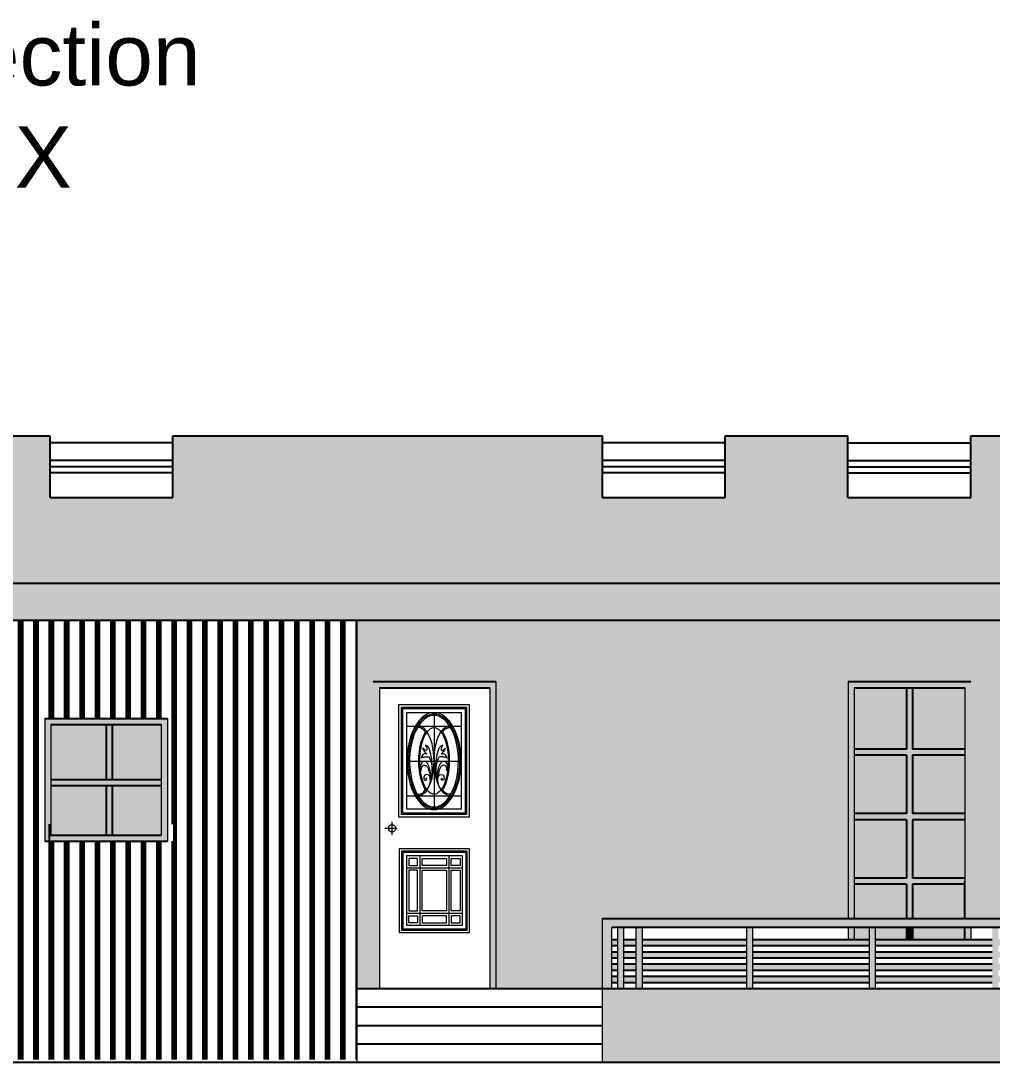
# Model space of a CAD drawing. Header units: inches. Extents: x -59 to 212, y 9 to 737.
# Drawn here: x 81.91 to 113.61, y 406.93 to 440.91 of the extents above; entities that cross this region are included whole.
import ezdxf

# ---------------------------------------------------------------- set-up
doc = ezdxf.new("R2010")
doc.units = ezdxf.units.IN
doc.header["$MEASUREMENT"] = 0
doc.layers.add('DOOR', color=32, linetype='Continuous', lineweight=15)
doc.styles.get("Standard").update_dxf_attribs({"font": 'arial.ttf'})

msp = doc.modelspace()

# ---------------------------------------------------------------- hatches: boundary and pattern name
at = {"true_color": 0xffeddb}
h = msp.add_hatch(color=7, dxfattribs=at)
h.dxf.hatch_style = 1
h.paths.add_polyline_path([(109.11295, 411.6218), (109.11295, 419.15316), (112.71839, 419.15316), (112.71839, 411.6218), (114.91621, 411.6218), (114.91621, 421.35649), (92.88296, 421.35649), (92.88296, 409.33835), (93.6122, 409.33835), (93.6122, 419.15316), (97.21764, 419.15316), (97.21764, 409.33835), (100.89505, 409.33835), (100.89505, 411.6218)])
h.paths.add_polyline_path([(114.91621, 422.5583), (114.91621, 427.36555), (112.91318, 427.36555), (112.91318, 425.36253), (108.90714, 425.36253), (108.90714, 427.36555), (104.90109, 427.36555), (104.90109, 425.36253), (100.89505, 425.36253), (100.89505, 427.36555), (86.87389, 427.36555), (86.87389, 425.36253), (82.86785, 425.36253), (82.86785, 427.36555), (80.86483, 427.36555), (80.86483, 425.36253), (76.85878, 425.36253), (76.85878, 427.36555), (75.65697, 427.36555), (75.65697, 422.5583)])
at = {"true_color": 0x636466}
h = msp.add_hatch(color=251, dxfattribs=at)
h.dxf.hatch_style = 1
h.paths.add_polyline_path([(75.65697, 422.5583), (75.65697, 421.35649), (114.91621, 421.35649), (114.91621, 422.5583)])
h = msp.add_hatch(dxfattribs=at)
h.set_pattern_fill('PLAST', color=251, scale=2.003022, angle=90)
h.set_pattern_definition([(90, (-453.83513, 335.58735), (-0.50075558, 3e-17), []), (90, (-453.89773, 335.58735), (-0.50075558, 3e-17), []), (90, (-453.9603, 335.58735), (-0.50075558, 3e-17), [])])
h.paths.add_polyline_path([(92.88296, 421.35649), (75.65697, 421.35649), (75.65697, 407.01944), (92.88296, 407.01944)])
h.paths.add_polyline_path([(86.88237, 414.14561), (82.87632, 414.14561), (82.68787, 418.15165), (86.69392, 418.15165)], flags=16)
h = msp.add_hatch(color=34)
h.dxf.hatch_style = 1
h.paths.add_polyline_path([(109.11295, 419.15316), (112.71839, 419.15316), (112.71839, 411.6218), (112.9187, 411.6218), (112.9187, 419.35346), (108.91265, 419.35346), (108.91265, 411.6218), (109.11295, 411.6218)])
h.paths.add_polyline_path([(112.9187, 411.34137), (112.71839, 411.34137), (112.71839, 410.94077), (112.9187, 410.94077)])
h.paths.add_polyline_path([(109.11295, 411.34137), (108.91265, 411.34137), (108.91265, 410.94077), (109.11295, 410.94077)])
h.paths.add_polyline_path([(86.69392, 418.15165), (82.68787, 418.15165), (82.68787, 414.14561), (86.69392, 414.14561)])
h.paths.add_polyline_path([(86.49362, 417.95135), (86.49362, 414.34591), (82.88818, 414.34591), (82.88818, 417.95135)], flags=16)
h.paths.add_polyline_path([(97.41794, 419.35346), (93.4119, 419.35346), (93.4119, 409.33835), (93.6122, 409.33835), (93.6122, 419.15316), (97.21764, 419.15316), (97.21764, 409.33835), (97.41794, 409.33835)])
h = msp.add_hatch(color=256)
h.dxf.hatch_style = 1
h.set_gradient(color1=(255, 255, 255), color2=(173, 221, 247))
h.paths.add_polyline_path([(110.81552, 419.15316), (109.11295, 419.15316), (109.11295, 417.15014), (110.81552, 417.15014)])
h.paths.add_polyline_path([(112.71839, 419.15316), (111.01582, 419.15316), (111.01582, 417.15014), (112.71839, 417.15014)])
h.paths.add_polyline_path([(112.71839, 416.94984), (111.01582, 416.94984), (111.01582, 415.04697), (112.71839, 415.04697)])
h.paths.add_polyline_path([(110.81552, 416.94984), (109.11295, 416.94984), (109.11295, 415.04697), (110.81552, 415.04697)])
h.paths.add_polyline_path([(112.71839, 414.84666), (111.01582, 414.84666), (111.01582, 412.94379), (112.71839, 412.94379)])
h.paths.add_polyline_path([(112.71839, 412.74349), (111.01582, 412.74349), (111.01582, 411.6218), (112.71839, 411.6218)])
h.paths.add_polyline_path([(110.81552, 412.74349), (109.11295, 412.74349), (109.11295, 411.6218), (110.81552, 411.6218)])
h.paths.add_polyline_path([(110.81552, 414.84666), (109.11295, 414.84666), (109.11295, 412.94379), (110.81552, 412.94379)])
h.paths.add_polyline_path([(112.71839, 411.34137), (111.01582, 411.34137), (111.01582, 410.94077), (112.71839, 410.94077)])
h.paths.add_polyline_path([(110.81552, 411.34137), (109.8085, 411.34137), (109.8085, 410.94077), (110.81552, 410.94077)])
h.paths.add_polyline_path([(109.6082, 411.34137), (109.11295, 411.34137), (109.11295, 410.94077), (109.6082, 410.94077)])
h.paths.add_polyline_path([(86.49362, 417.95135), (84.8912, 417.95135), (84.8912, 416.14863), (86.49362, 416.14863)])
h.paths.add_polyline_path([(86.49362, 415.94833), (84.8912, 415.94833), (84.8912, 414.34591), (86.49362, 414.34591)])
h.paths.add_polyline_path([(84.6909, 415.94833), (82.88818, 415.94833), (82.88818, 414.34591), (84.6909, 414.34591)])
h.paths.add_polyline_path([(84.6909, 417.95135), (82.88818, 417.95135), (82.88818, 416.14863), (84.6909, 416.14863)])
h = msp.add_hatch(color=251, dxfattribs=at)
h.dxf.hatch_style = 1
h.paths.add_polyline_path([(84.8912, 417.95135), (84.6909, 417.95135), (84.6909, 416.14863), (84.8912, 416.14863)])
h.paths.add_polyline_path([(84.6909, 414.34591), (84.8912, 414.34591), (84.8912, 415.94833), (84.6909, 415.94833)])
h.paths.add_polyline_path([(86.49362, 415.94833), (86.49362, 416.14863), (82.88818, 416.14863), (82.88818, 415.94833)])
h.paths.add_polyline_path([(111.01582, 417.15014), (111.01582, 419.15316), (110.81552, 419.15316), (110.81552, 417.15014), (109.11295, 417.15014), (109.11295, 416.94984), (110.81552, 416.94984), (110.81552, 415.04697), (109.11295, 415.04697), (109.11295, 414.84666), (110.81552, 414.84666), (110.81552, 412.94379), (109.11295, 412.94379), (109.11295, 412.74349), (110.81552, 412.74349), (110.81552, 411.6218), (111.01582, 411.6218), (111.01582, 412.74349), (112.71839, 412.74349), (112.71839, 412.84364), (112.71839, 412.94379), (111.01582, 412.94379), (111.01582, 414.84666), (112.71839, 414.84666), (112.71839, 415.04697), (111.01582, 415.04697), (111.01582, 416.94984), (112.71839, 416.94984), (112.71839, 417.15014)])
h = msp.add_hatch(color=34)
h.dxf.hatch_style = 1
h.paths.add_polyline_path([(108.91265, 411.6218), (100.89505, 411.6218), (100.89505, 409.33835), (101.1955, 409.33835), (101.1955, 411.34137), (108.91265, 411.34137)])
h.paths.add_polyline_path([(101.59611, 411.34137), (101.3958, 411.34137), (101.3958, 409.33835), (101.59611, 409.33835)], flags=17)
h.paths.add_polyline_path([(102.19701, 411.34137), (101.99671, 411.34137), (101.99671, 409.33835), (102.19701, 409.33835)], flags=17)
h.paths.add_polyline_path([(105.80245, 411.34137), (105.60215, 411.34137), (105.60215, 409.33835), (105.80245, 409.33835)], flags=17)
h.paths.add_polyline_path([(109.11295, 411.6218), (108.91265, 411.6218), (108.91265, 411.34137), (109.11295, 411.34137)])
h.paths.add_polyline_path([(112.71839, 411.6218), (109.11295, 411.6218), (109.11295, 411.34137), (112.71839, 411.34137)])
h.paths.add_polyline_path([(112.9187, 411.6218), (112.71839, 411.6218), (112.71839, 411.34137), (112.9187, 411.34137)])
h.paths.add_polyline_path([(122.92829, 411.6218), (112.9187, 411.6218), (112.9187, 411.34137), (122.62784, 411.34137), (122.62784, 409.33835), (122.92829, 409.33835)])
h.paths.add_polyline_path([(113.81454, 411.34137), (113.61424, 411.34137), (113.61424, 409.33835), (113.81454, 409.33835)], flags=17)
h.paths.add_polyline_path([(109.8085, 411.34137), (109.6082, 411.34137), (109.6082, 409.33835), (109.8085, 409.33835)])
h.paths.add_polyline_path([(117.82059, 411.34137), (117.62029, 411.34137), (117.62029, 409.33835), (117.82059, 409.33835)], flags=17)
h.paths.add_polyline_path([(121.82663, 411.34137), (121.62633, 411.34137), (121.62633, 409.33835), (121.82663, 409.33835)], flags=17)
h.paths.add_polyline_path([(122.42754, 411.34137), (122.22724, 411.34137), (122.22724, 409.33835), (122.42754, 409.33835)], flags=17)
h = msp.add_hatch(color=251, dxfattribs=at)
h.dxf.hatch_style = 1
h.paths.add_polyline_path([(111.01582, 411.34137), (110.81552, 411.34137), (110.81552, 410.94077), (111.01582, 410.94077)])
at = {"true_color": 0x939598}
h = msp.add_hatch(color=252, dxfattribs=at)
h.dxf.hatch_style = 1
h.paths.add_polyline_path([(101.3958, 410.94077), (101.1955, 410.94077), (101.1955, 410.74047), (101.3958, 410.74047)])
h.paths.add_polyline_path([(101.99671, 410.94077), (101.59611, 410.94077), (101.59611, 410.74047), (101.99671, 410.74047)])
h.paths.add_polyline_path([(105.60215, 410.94077), (102.19701, 410.94077), (102.19701, 410.74047), (105.60215, 410.74047)])
h.paths.add_polyline_path([(108.91265, 410.94077), (105.80245, 410.94077), (105.80245, 410.74047), (108.91265, 410.74047)])
h.paths.add_polyline_path([(109.11295, 410.94077), (108.91265, 410.94077), (108.91265, 410.74047), (109.11295, 410.74047)])
h.paths.add_polyline_path([(109.6082, 410.94077), (109.11295, 410.94077), (109.11295, 410.74047), (109.6082, 410.74047)])
h.paths.add_polyline_path([(110.91567, 410.94077), (109.8085, 410.94077), (109.8085, 410.74047), (110.91567, 410.74047)])
h.paths.add_polyline_path([(112.71839, 410.94077), (110.91567, 410.94077), (110.91567, 410.74047), (112.71839, 410.74047)])
h.paths.add_polyline_path([(112.9187, 410.94077), (112.71839, 410.94077), (112.71839, 410.74047), (112.9187, 410.74047)])
h.paths.add_polyline_path([(113.61424, 410.94077), (112.9187, 410.94077), (112.9187, 410.74047), (113.61424, 410.74047)])
h.paths.add_polyline_path([(114.91621, 410.94077), (113.81454, 410.94077), (113.81454, 410.74047), (114.91621, 410.74047)])
h.paths.add_polyline_path([(117.62029, 410.94077), (114.91621, 410.94077), (114.91621, 410.74047), (117.62029, 410.74047)])
h.paths.add_polyline_path([(121.62633, 410.94077), (117.82059, 410.94077), (117.82059, 410.74047), (121.62633, 410.74047)])
h.paths.add_polyline_path([(122.62784, 410.94077), (122.42754, 410.94077), (122.42754, 410.74047), (122.62784, 410.74047)])
h.paths.add_polyline_path([(122.22724, 410.94077), (121.82663, 410.94077), (121.82663, 410.74047), (122.22724, 410.74047)])
h.paths.add_polyline_path([(122.62784, 410.54017), (122.42754, 410.54017), (122.42754, 410.33986), (122.62784, 410.33986)])
h.paths.add_polyline_path([(122.62784, 410.13956), (122.42754, 410.13956), (122.42754, 409.93926), (122.62784, 409.93926)])
h.paths.add_polyline_path([(122.62784, 409.73896), (122.42754, 409.73896), (122.42754, 409.53865), (122.62784, 409.53865)])
h.paths.add_polyline_path([(122.22724, 409.73896), (121.82663, 409.73896), (121.82663, 409.53865), (122.22724, 409.53865)])
h.paths.add_polyline_path([(122.22724, 410.13956), (121.82663, 410.13956), (121.82663, 409.93926), (122.22724, 409.93926)])
h.paths.add_polyline_path([(122.22724, 410.54017), (121.82663, 410.54017), (121.82663, 410.33986), (122.22724, 410.33986)])
h.paths.add_polyline_path([(121.62633, 410.54017), (117.82059, 410.54017), (117.82059, 410.33986), (121.62633, 410.33986)])
h.paths.add_polyline_path([(121.62633, 410.13956), (117.82059, 410.13956), (117.82059, 409.93926), (121.62633, 409.93926)])
h.paths.add_polyline_path([(121.62633, 409.73896), (117.82059, 409.73896), (117.82059, 409.53865), (121.62633, 409.53865)])
h.paths.add_polyline_path([(117.62029, 410.54017), (114.91621, 410.54017), (114.91621, 410.33986), (117.62029, 410.33986)])
h.paths.add_polyline_path([(117.62029, 410.13956), (114.91621, 410.13956), (114.91621, 409.93926), (117.62029, 409.93926)])
h.paths.add_polyline_path([(117.62029, 409.73896), (114.91621, 409.73896), (114.91621, 409.53865), (117.62029, 409.53865)])
h.paths.add_polyline_path([(114.91621, 410.54017), (113.81454, 410.54017), (113.81454, 410.33986), (114.91621, 410.33986)])
h.paths.add_polyline_path([(114.91621, 410.13956), (113.81454, 410.13956), (113.81454, 409.93926), (114.91621, 409.93926)])
h.paths.add_polyline_path([(114.91621, 409.73896), (113.81454, 409.73896), (113.81454, 409.53865), (114.91621, 409.53865)])
h.paths.add_polyline_path([(113.61424, 410.54017), (109.8085, 410.54017), (109.8085, 410.33986), (113.61424, 410.33986)])
h.paths.add_polyline_path([(113.61424, 410.13956), (109.8085, 410.13956), (109.8085, 409.93926), (113.61424, 409.93926)])
h.paths.add_polyline_path([(113.61424, 409.73896), (109.8085, 409.73896), (109.8085, 409.53865), (113.61424, 409.53865)])
h.paths.add_polyline_path([(109.6082, 410.54017), (108.91265, 410.54017), (105.80245, 410.54017), (105.80245, 410.33986), (109.6082, 410.33986)])
h.paths.add_polyline_path([(109.6082, 410.13956), (105.80245, 410.13956), (105.80245, 409.93926), (109.6082, 409.93926)])
h.paths.add_polyline_path([(109.6082, 409.73896), (105.80245, 409.73896), (105.80245, 409.53865), (109.6082, 409.53865)])
h.paths.add_polyline_path([(105.60215, 410.54017), (102.19701, 410.54017), (102.19701, 410.33986), (105.60215, 410.33986)])
h.paths.add_polyline_path([(105.60215, 410.13956), (102.19701, 410.13956), (102.19701, 409.93926), (105.60215, 409.93926)])
h.paths.add_polyline_path([(105.60215, 409.73896), (102.19701, 409.73896), (102.19701, 409.53865), (105.60215, 409.53865)])
h.paths.add_polyline_path([(101.99671, 409.73896), (101.59611, 409.73896), (101.59611, 409.53865), (101.99671, 409.53865)])
h.paths.add_polyline_path([(101.3958, 409.73896), (101.1955, 409.73896), (101.1955, 409.53865), (101.3958, 409.53865)])
h.paths.add_polyline_path([(101.3958, 410.13956), (101.1955, 410.13956), (101.1955, 409.93926), (101.3958, 409.93926)])
h.paths.add_polyline_path([(101.3958, 410.54017), (101.1955, 410.54017), (101.1955, 410.33986), (101.3958, 410.33986)])
h.paths.add_polyline_path([(101.99671, 410.54017), (101.59611, 410.54017), (101.59611, 410.33986), (101.99671, 410.33986)])
h.paths.add_polyline_path([(101.99671, 410.13956), (101.59611, 410.13956), (101.59611, 409.93926), (101.99671, 409.93926)])
at = {"true_color": 0x636466}
h = msp.add_hatch(color=251, dxfattribs=at)
h.dxf.hatch_style = 1
h.paths.add_polyline_path([(122.92829, 409.33835), (100.89505, 409.33835), (100.89505, 406.93473), (122.92829, 406.93473)])

# ---------------------------------------------------------------- linework, layer by layer
for p, q in [((80.86483, 427.36555), (82.86785, 427.36555)), ((82.86785, 425.36253), (82.86785, 427.36555)), ((86.87389, 427.36555), (100.89505, 427.36555)), ((86.87389, 425.36253), (86.87389, 427.36555)), ((100.89505, 425.36253), (100.89505, 427.36555)), ((104.90109, 427.36555), (108.90714, 427.36555)), ((104.90109, 425.36253), (104.90109, 427.36555)), ((108.90714, 425.36253), (108.90714, 427.36555)), ((112.91318, 427.36555), (114.91621, 427.36555)), ((112.91318, 425.36253), (112.91318, 427.36555)), ((82.86785, 425.36253), (86.87389, 425.36253)), ((100.89505, 425.36253), (104.90109, 425.36253)), ((108.90714, 425.36253), (112.91318, 425.36253)), ((75.65697, 422.5583), (114.91621, 422.5583)), ((75.65697, 421.35649), (114.91621, 421.35649)), ((92.86477, 409.33835), (122.92829, 409.33835)), ((92.88296, 408.73745), (100.89505, 408.73745)), ((92.88296, 408.13654), (100.89505, 408.13654)), ((92.88296, 407.53563), (100.89505, 407.53563)), ((56.92407, 406.93473), (211.96114, 406.93473))]:
    msp.add_line(p, q)
at = {"color": 251, "true_color": 0x636466}
for p, q in [((86.87389, 427.13971), (82.86785, 427.13971)), ((104.90109, 427.13971), (100.89505, 427.13971)), ((108.90714, 427.13971), (112.91318, 427.13971)), ((86.87389, 426.56434), (82.86785, 426.56434)), ((104.90109, 426.56434), (100.89505, 426.56434)), ((108.90714, 426.56434), (112.91318, 426.56434)), ((86.87389, 426.36404), (82.86785, 426.36404)), ((86.87389, 426.16374), (82.86785, 426.16374)), ((104.90109, 426.36404), (100.89505, 426.36404)), ((104.90109, 426.16374), (100.89505, 426.16374)), ((108.90714, 426.36404), (112.91318, 426.36404)), ((108.90714, 426.16374), (112.91318, 426.16374))]:
    msp.add_line(p, q, dxfattribs=at)
at = {"lineweight": 0}
msp.add_line((92.88296, 406.93473), (92.88296, 421.35649), dxfattribs=at)
at = {"color": 177, "true_color": 0x293189}
for p, q in [((93.4119, 419.35346), (97.41794, 419.35346)), ((93.6122, 419.15316), (97.21764, 419.15316)), ((110.81552, 419.15316), (110.81552, 417.15014)), ((111.01582, 419.15316), (111.01582, 417.15014)), ((82.68787, 418.15165), (86.69392, 418.15165)), ((82.88818, 417.95135), (86.49362, 417.95135)), ((84.6909, 417.95135), (84.6909, 416.14863)), ((84.8912, 417.95135), (84.8912, 416.14863)), ((110.81552, 417.15014), (109.11295, 417.15014)), ((110.81552, 416.94984), (109.11295, 416.94984)), ((110.81552, 416.94984), (110.81552, 415.04697)), ((112.71839, 417.15014), (111.01582, 417.15014)), ((111.01582, 416.94984), (111.01582, 415.04697)), ((112.71839, 416.94984), (111.01582, 416.94984)), ((86.49362, 416.14863), (82.88818, 416.14863)), ((86.49362, 415.94833), (82.88818, 415.94833)), ((84.6909, 415.94833), (84.6909, 414.34591)), ((84.8912, 415.94833), (84.8912, 414.34591)), ((110.81552, 415.04697), (109.11295, 415.04697)), ((112.71839, 415.04697), (111.01582, 415.04697)), ((110.81552, 414.84666), (109.11295, 414.84666)), ((110.81552, 414.84666), (110.81552, 412.94379)), ((111.01582, 414.84666), (111.01582, 412.94379)), ((112.71839, 414.84666), (111.01582, 414.84666)), ((82.88818, 414.34591), (86.49362, 414.34591)), ((82.68787, 414.14561), (86.69392, 414.14561)), ((110.81552, 412.94379), (109.11295, 412.94379)), ((112.71839, 412.94379), (111.01582, 412.94379)), ((112.71839, 411.6218), (112.71839, 412.84364)), ((110.81552, 412.74349), (109.11295, 412.74349)), ((110.81552, 412.74349), (110.81552, 411.6218)), ((111.01582, 412.74349), (111.01582, 411.6218)), ((112.71839, 412.74349), (111.01582, 412.74349)), ((110.81552, 411.34137), (110.81552, 410.94077)), ((111.01582, 411.34137), (111.01582, 410.94077)), ((112.71839, 410.94077), (112.71839, 411.34137))]:
    msp.add_line(p, q, dxfattribs=at)
at = {"color": 175, "lineweight": 0, "true_color": 0x4554a5}
for p, q in [((97.41794, 419.35346), (97.41794, 409.33835)), ((93.6122, 419.15316), (93.6122, 409.33835)), ((97.21764, 419.15316), (97.21764, 409.33835)), ((103.42701, 409.33835), (93.4119, 409.33835))]:
    msp.add_line(p, q, dxfattribs=at)
at = {"color": 159, "lineweight": 0, "true_color": 0x22346e}
for p, q in [((108.91265, 419.35346), (108.91265, 411.6218)), ((109.11295, 419.15316), (109.11295, 411.6218)), ((112.71839, 419.15316), (112.71839, 411.6218)), ((122.92829, 411.6218), (112.9187, 411.6218)), ((108.91265, 411.34137), (108.91265, 410.94077)), ((109.11295, 411.34137), (109.11295, 410.94077)), ((112.71839, 411.34137), (112.71839, 410.94077)), ((112.9187, 411.34137), (112.9187, 410.94077))]:
    msp.add_line(p, q, dxfattribs=at)
at = {"color": 159, "true_color": 0x22346e}
for p, q in [((108.91265, 419.35346), (112.9187, 419.35346)), ((109.11295, 419.15316), (112.71839, 419.15316)), ((108.91265, 410.54017), (109.6082, 410.54017)), ((109.11295, 410.74047), (109.6082, 410.74047)), ((109.8085, 410.74047), (112.71839, 410.74047)), ((109.8085, 410.54017), (112.9187, 410.54017))]:
    msp.add_line(p, q, dxfattribs=at)
at = {"color": 177, "lineweight": 0, "true_color": 0x293189}
for p, q in [((82.68787, 418.15165), (82.68787, 414.14561)), ((82.88818, 417.95135), (82.88818, 414.34591)), ((86.49362, 417.95135), (86.49362, 414.34591)), ((86.69392, 418.15165), (86.69392, 414.14561))]:
    msp.add_line(p, q, dxfattribs=at)
at = {"color": 18, "lineweight": 0, "true_color": 0x000000}
for p, q in [((100.89505, 406.93473), (100.89505, 411.6218)), ((101.1955, 409.33835), (101.1955, 411.34137)), ((101.3958, 409.33835), (101.3958, 411.34137)), ((101.59611, 409.33835), (101.59611, 411.34137)), ((101.99671, 409.33835), (101.99671, 411.34137)), ((102.19701, 409.33835), (102.19701, 411.34137)), ((105.60215, 409.33835), (105.60215, 411.34137)), ((105.80245, 409.33835), (105.80245, 411.34137)), ((109.6082, 409.33835), (109.6082, 411.34137)), ((109.8085, 409.33835), (109.8085, 411.34137))]:
    msp.add_line(p, q, dxfattribs=at)
at = {"color": 18, "true_color": 0x000000}
for p, q in [((100.89505, 411.6218), (122.92829, 411.6218)), ((101.1955, 411.34137), (122.92829, 411.34137)), ((101.1955, 410.94077), (101.3958, 410.94077)), ((101.59611, 410.94077), (101.99671, 410.94077)), ((102.19701, 410.94077), (105.60215, 410.94077)), ((105.80245, 410.94077), (109.6082, 410.94077)), ((109.8085, 410.94077), (113.61424, 410.94077)), ((101.1955, 410.74047), (101.3958, 410.74047)), ((101.1955, 410.54017), (101.3958, 410.54017)), ((101.59611, 410.74047), (101.99671, 410.74047)), ((101.59611, 410.54017), (101.99671, 410.54017)), ((102.19701, 410.74047), (105.60215, 410.74047)), ((102.19701, 410.54017), (105.60215, 410.54017)), ((105.80245, 410.74047), (109.6082, 410.74047)), ((105.80245, 410.54017), (109.6082, 410.54017)), ((109.8085, 410.74047), (113.61424, 410.74047)), ((109.8085, 410.54017), (113.61424, 410.54017)), ((101.1955, 410.33986), (101.3958, 410.33986)), ((101.1955, 410.13956), (101.3958, 410.13956)), ((101.59611, 410.33986), (101.99671, 410.33986)), ((101.59611, 410.13956), (101.99671, 410.13956)), ((102.19701, 410.33986), (105.60215, 410.33986)), ((102.19701, 410.13956), (105.60215, 410.13956)), ((105.80245, 410.33986), (109.6082, 410.33986)), ((105.80245, 410.13956), (109.6082, 410.13956)), ((109.8085, 410.33986), (113.61424, 410.33986)), ((109.8085, 410.13956), (113.61424, 410.13956)), ((101.1955, 409.93926), (101.3958, 409.93926)), ((101.59611, 409.93926), (101.99671, 409.93926)), ((102.19701, 409.93926), (105.60215, 409.93926)), ((105.80245, 409.93926), (109.6082, 409.93926)), ((109.8085, 409.93926), (113.61424, 409.93926)), ((101.1955, 409.73896), (101.3958, 409.73896)), ((101.1955, 409.53865), (101.3958, 409.53865)), ((101.59611, 409.73896), (101.99671, 409.73896)), ((101.59611, 409.53865), (101.99671, 409.53865)), ((102.19701, 409.73896), (105.60215, 409.73896)), ((102.19701, 409.53865), (105.60215, 409.53865)), ((105.80245, 409.73896), (109.6082, 409.73896)), ((105.80245, 409.53865), (109.6082, 409.53865)), ((109.8085, 409.73896), (113.61424, 409.73896)), ((109.8085, 409.53865), (113.61424, 409.53865))]:
    msp.add_line(p, q, dxfattribs=at)
at = {"layer": 'DOOR', "lineweight": 0}
for p, q in [((95.16718, 418.33834), (95.62633, 418.33834)), ((95.39675, 418.33834), (95.39675, 415.19068)), ((94.51082, 417.89909), (96.28269, 417.89909)), ((94.51082, 416.75678), (96.28269, 416.75678)), ((94.51082, 415.62992), (96.28269, 415.62992)), ((94.93628, 413.66298), (94.93628, 411.4018)), ((95.88016, 413.66298), (95.88016, 411.4018)), ((94.49287, 413.27306), (96.32357, 413.27306)), ((94.49287, 411.79172), (96.32357, 411.79172))]:
    msp.add_line(p, q, dxfattribs=at)
at = {"layer": 'DOOR', "lineweight": 18, "ltscale": 0.1}
for p, q in [((93.78689, 414.56485), (94.19747, 414.56485)), ((94.02207, 414.77954), (94.02207, 414.35426))]:
    msp.add_line(p, q, dxfattribs=at)
at = {"layer": 'DOOR', "lineweight": 18}
for points in [[(96.54465, 414.92871), (94.24886, 414.92871), (94.24886, 418.60031), (96.54465, 418.60031)], [(94.26032, 411.16925), (96.55612, 411.16925), (96.55612, 413.89552), (94.26032, 413.89552)]]:
    msp.add_lwpolyline(points, close=True, dxfattribs=at)
at = {"layer": 'DOOR', "lineweight": 0}
for points in [[(96.45733, 415.01603), (94.33618, 415.01603), (94.33618, 418.51298), (96.45733, 418.51298)], [(96.41367, 415.0597), (94.37984, 415.0597), (94.37984, 418.46932), (96.41367, 418.46932)], [(96.28269, 415.19068), (94.51082, 415.19068), (94.51082, 418.33834), (96.28269, 418.33834)], [(94.33784, 411.24677), (96.4786, 411.24677), (96.4786, 413.81801), (94.33784, 413.81801)], [(94.3766, 411.28553), (96.43984, 411.28553), (96.43984, 413.77925), (94.3766, 413.77925)], [(94.49287, 411.4018), (96.32357, 411.4018), (96.32357, 413.66298), (94.49287, 413.66298)], [(94.57039, 413.35057), (94.85876, 413.35057), (94.85876, 413.58546), (94.57039, 413.58546)], [(95.80265, 413.35057), (95.01379, 413.35057), (95.01379, 413.58546), (95.80265, 413.58546)], [(96.24605, 413.35057), (95.95768, 413.35057), (95.95768, 413.58546), (96.24605, 413.58546)], [(94.57039, 411.86924), (94.85876, 411.86924), (94.85876, 413.19554), (94.57039, 413.19554)], [(95.80265, 411.86924), (95.01379, 411.86924), (95.01379, 413.19554), (95.80265, 413.19554)], [(96.24605, 411.86924), (95.95768, 411.86924), (95.95768, 413.19554), (96.24605, 413.19554)], [(94.57039, 411.7142), (94.85876, 411.7142), (94.85876, 411.47931), (94.57039, 411.47931)], [(95.80265, 411.7142), (95.01379, 411.7142), (95.01379, 411.47931), (95.80265, 411.47931)], [(96.24605, 411.7142), (95.95768, 411.7142), (95.95768, 411.47931), (96.24605, 411.47931)]]:
    msp.add_lwpolyline(points, close=True, dxfattribs=at)
at = {"layer": 'DOOR', "lineweight": 18, "ltscale": 0.1}
msp.add_circle((94.0249, 414.56485), 0.11864, dxfattribs=at)
at = {"layer": 'DOOR', "lineweight": 0, "extrusion": (0, 0, -1)}
msp.add_ellipse((95.39675, 416.75678), major_axis=(0, -1.58156), ratio=0.56016406, dxfattribs=at)
at = {"layer": 'DOOR', "lineweight": 0}
for centre, start_param, end_param in [((94.8883, 416.76451), 3.11828637, 6.2853913), ((95.39675, 416.76451), 0.52359878, 2.61799388), ((95.39675, 416.76451), 3.66519143, 5.75958653)]:
    msp.add_ellipse(centre, major_axis=(0, 1.13458), ratio=0.4481438, start_param=start_param, end_param=end_param, dxfattribs=at)
at = {"layer": 'DOOR', "lineweight": 0, "extrusion": (0, 0, -1)}
msp.add_ellipse((95.90521, 416.76451), major_axis=(0, 1.13458), ratio=0.4481438, start_param=3.12234827, end_param=6.28570799, dxfattribs=at)
at = {"layer": 'DOOR', "lineweight": 0}
for points, knots in [([(95.39675, 415.21889), (95.19753, 415.21889), (94.9931, 415.35673), (94.68047, 415.86603), (94.57775, 416.23241), (94.5385, 416.99697), (94.60201, 417.39131), (94.85954, 417.99818), (95.05163, 418.20528), (95.4472, 418.3358), (95.65513, 418.26739), (96.01004, 417.87287), (96.14832, 417.54729), (96.26462, 416.80904), (96.24254, 416.40035), (96.0502, 415.7169), (95.88041, 415.44669), (95.59411, 415.25107), (95.4952, 415.21889), (95.39675, 415.21889)], [0, 0, 0, 0, 0.73970585, 0.73970585, 1.47941171, 1.47941171, 2.21911756, 2.21911756, 2.95882341, 2.95882341, 3.69852927, 3.69852927, 4.43823512, 4.43823512, 5.17794098, 5.17794098, 5.91764683, 5.91764683, 6.28318531, 6.28318531, 6.28318531, 6.28318531]), ([(95.39675, 415.26255), (95.2125, 415.26255), (95.01354, 415.39597), (94.70853, 415.91565), (94.6094, 416.29418), (94.58784, 417.11392), (94.68545, 417.55388), (94.99554, 418.08913), (95.17728, 418.22912), (95.52436, 418.26755), (95.70562, 418.17659), (96.01428, 417.75799), (96.13272, 417.4372), (96.22731, 416.65625), (96.17036, 416.18608), (95.9041, 415.55781), (95.72875, 415.36149), (95.50213, 415.27265), (95.44907, 415.26255), (95.39675, 415.26255)], [0, 0, 0, 0, 0.76105919, 0.76105919, 1.52211837, 1.52211837, 2.36908886, 2.36908886, 3.0784726, 3.0784726, 3.78785634, 3.78785634, 4.49724008, 4.49724008, 5.35584001, 5.35584001, 6.06708345, 6.06708345, 6.28318531, 6.28318531, 6.28318531, 6.28318531]), ([(95.11492, 417.70885), (95.06225, 417.77945), (95.00558, 417.82603), (94.93013, 417.85191), (94.9092, 417.85543), (94.8883, 417.85543), (94.87854, 417.85543), (94.86869, 417.85462), (94.85876, 417.85298)], [5.741914917, 5.741914917, 5.741914917, 5.741914917, 6.130627806, 6.130627806, 6.283185307, 6.283185307, 6.283185307, 6.35437796, 6.35437796, 6.35437796, 6.35437796]), ([(95.39675, 417.85543), (95.31142, 417.85543), (95.21837, 417.79305), (95.05599, 417.53279), (94.99115, 417.3392), (94.90294, 416.75517), (94.94162, 416.32451), (95.13609, 415.82393), (95.25521, 415.6973), (95.46781, 415.65661), (95.58381, 415.73106), (95.77686, 416.08331), (95.84364, 416.35272), (95.87293, 416.92196), (95.83563, 417.21875), (95.6817, 417.66435), (95.566, 417.8082), (95.43859, 417.85191), (95.41766, 417.85543), (95.39675, 417.85543)], [0, 0, 0, 0, 0.62286191, 0.62286191, 1.24572382, 1.24572382, 2.2850262, 2.2850262, 3.05604337, 3.05604337, 3.82706054, 3.82706054, 4.59807771, 4.59807771, 5.36909487, 5.36909487, 6.13062781, 6.13062781, 6.28318531, 6.28318531, 6.28318531, 6.28318531]), ([(95.67859, 417.70885), (95.73126, 417.77945), (95.78793, 417.82603), (95.86338, 417.85191), (95.88431, 417.85543), (95.90521, 417.85543), (95.91483, 417.85543), (95.92454, 417.85464), (95.93433, 417.85305)], [5.741914917, 5.741914917, 5.741914917, 5.741914917, 6.130627806, 6.130627806, 6.283185307, 6.283185307, 6.283185307, 6.353373288, 6.353373288, 6.353373288, 6.353373288]), ([(94.84834, 415.67793), (94.84992, 415.67758), (94.85149, 415.67726), (94.93945, 415.66042), (95.03225, 415.7065), (95.11579, 415.81888)], [3.044666415, 3.044666415, 3.044666415, 3.044666415, 3.056043366, 3.056043366, 3.682658486, 3.682658486, 3.682658486, 3.682658486]), ([(95.94336, 415.67754), (95.94239, 415.67734), (95.94142, 415.67714), (95.85406, 415.66042), (95.76126, 415.7065), (95.67772, 415.81888)], [3.049007399, 3.049007399, 3.049007399, 3.049007399, 3.056043366, 3.056043366, 3.682658486, 3.682658486, 3.682658486, 3.682658486])]:
    msp.add_open_spline(points, degree=3, knots=knots, dxfattribs=at)
for points in [[(95.28473, 416.08851), (95.33675, 416.4175), (95.33675, 416.59642), (95.30785, 416.90808), (95.24428, 417.14472), (95.19227, 417.23129), (95.11137, 417.28324), (95.14604, 417.21398), (95.16916, 417.14472), (95.15182, 417.11009), (95.11137, 417.11009), (95.07091, 417.14472), (95.01919, 417.17014), (95.0467, 417.1419), (95.07091, 417.087), (95.10559, 417.05814), (95.14604, 417.0062), (95.16957, 416.99285), (95.14068, 416.99285), (95.09912, 417.00083), (95.05936, 416.98311), (94.99138, 416.88711), (94.97961, 416.8585), (94.97627, 416.85447), (94.98292, 416.86333), (95.01403, 416.88747), (95.06092, 416.88035), (95.09403, 416.90231), (95.12871, 416.90231), (95.16338, 416.90231), (95.18649, 416.90231), (95.23272, 416.89077), (95.25006, 416.85037), (95.27895, 416.80419), (95.29629, 416.75225), (95.33675, 416.46944), (95.31941, 416.24435), (95.32519, 416.15778)], [(95.50878, 416.08851), (95.45676, 416.4175), (95.45676, 416.59642), (95.48566, 416.90808), (95.54923, 417.14472), (95.60123, 417.23129), (95.68214, 417.28324), (95.64747, 417.21398), (95.62435, 417.14472), (95.64169, 417.11009), (95.68214, 417.11009), (95.72259, 417.14472), (95.77432, 417.17014), (95.74681, 417.1419), (95.72259, 417.087), (95.68792, 417.05814), (95.64747, 417.0062), (95.62394, 416.99285), (95.65283, 416.99285), (95.69439, 417.00083), (95.73415, 416.98311), (95.80213, 416.88711), (95.8139, 416.8585), (95.81724, 416.85447), (95.81058, 416.86333), (95.77948, 416.88747), (95.73259, 416.88035), (95.69948, 416.90231), (95.6648, 416.90231), (95.63013, 416.90231), (95.60701, 416.90231), (95.56078, 416.89077), (95.54345, 416.85037), (95.51456, 416.80419), (95.49722, 416.75225), (95.45676, 416.46944), (95.4741, 416.24435), (95.46832, 416.15778)], [(95.23217, 415.93999), (95.28766, 416.08492), (95.29193, 416.28954), (95.26205, 416.48563), (95.19803, 416.6604), (95.12546, 416.74139), (95.04864, 416.74992), (94.96997, 416.64761), (94.95901, 416.48136), (94.96754, 416.43447), (94.99296, 416.55829), (95.03991, 416.61797), (95.09132, 416.62629), (95.14681, 416.60498), (95.20414, 416.51546), (95.24458, 416.38981), (95.26631, 416.28527), (95.28766, 416.18723), (95.28766, 416.10198), (95.26205, 416.00819)], [(95.56133, 415.93999), (95.50585, 416.08492), (95.50158, 416.28954), (95.53146, 416.48563), (95.59548, 416.6604), (95.66804, 416.74139), (95.74487, 416.74992), (95.82354, 416.64761), (95.8345, 416.48136), (95.82596, 416.43447), (95.80055, 416.55829), (95.7536, 416.61797), (95.70218, 416.62629), (95.6467, 416.60498), (95.58937, 416.51546), (95.54892, 416.38981), (95.52719, 416.28527), (95.50585, 416.18723), (95.50585, 416.10198), (95.53146, 416.00819)], [(95.17, 415.81998), (95.24924, 415.98688), (95.27912, 416.1105), (95.27485, 416.18297), (95.24924, 416.26822), (95.20656, 416.30659), (95.12546, 416.31085), (95.06145, 416.20428), (95.11266, 416.13181), (95.15961, 416.16591), (95.134, 416.20002), (95.12546, 416.18297), (95.13827, 416.1787)], [(95.6235, 415.81998), (95.54426, 415.98688), (95.51439, 416.1105), (95.51866, 416.18297), (95.54426, 416.26822), (95.58695, 416.30659), (95.66804, 416.31085), (95.73206, 416.20428), (95.68085, 416.13181), (95.63389, 416.16591), (95.65951, 416.20002), (95.66804, 416.18297), (95.65524, 416.1787)]]:
    msp.add_spline(points, degree=3, dxfattribs=at)

# ---------------------------------------------------------------- texts
at = {"lineweight": 0, "insert": (78.91113, 440.80482), "char_height": 2.0030223, "attachment_point": 1}
msp.add_mtext_dynamic_manual_height_columns('section X-X', width=6, gutter_width=1, heights=[0], dxfattribs=at)

doc.saveas('drawing.dxf')
